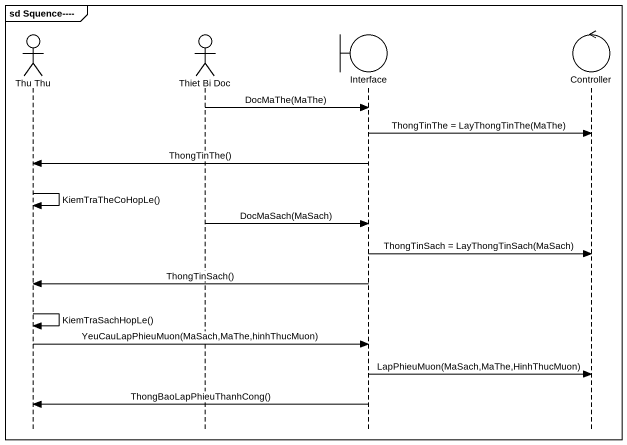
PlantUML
@startuml
mainframe sd Squence~--~--
hide footbox
actor "Thu Thu" as Thu_Thu
actor "Thiet Bi Doc" as Thiet_Bi_Doc
boundary "Interface" as Interface_
control Controller

Thiet_Bi_Doc -> Interface_ : DocMaThe(MaThe)
Interface_ -> Controller : ThongTinThe = LayThongTinThe(MaThe)
Interface_ -> Thu_Thu : ThongTinThe()
Thu_Thu -> Thu_Thu : KiemTraTheCoHopLe()
Thiet_Bi_Doc -> Interface_ : DocMaSach(MaSach)
Interface_ -> Controller : ThongTinSach = LayThongTinSach(MaSach)
Interface_ -> Thu_Thu : ThongTinSach()
Thu_Thu -> Thu_Thu : KiemTraSachHopLe()
Thu_Thu -> Interface_ : YeuCauLapPhieuMuon(MaSach,MaThe,hinhThucMuon)
Interface_ -> Controller : LapPhieuMuon(MaSach,MaThe,HinhThucMuon)
Interface_ -> Thu_Thu : ThongBaoLapPhieuThanhCong()
@enduml
